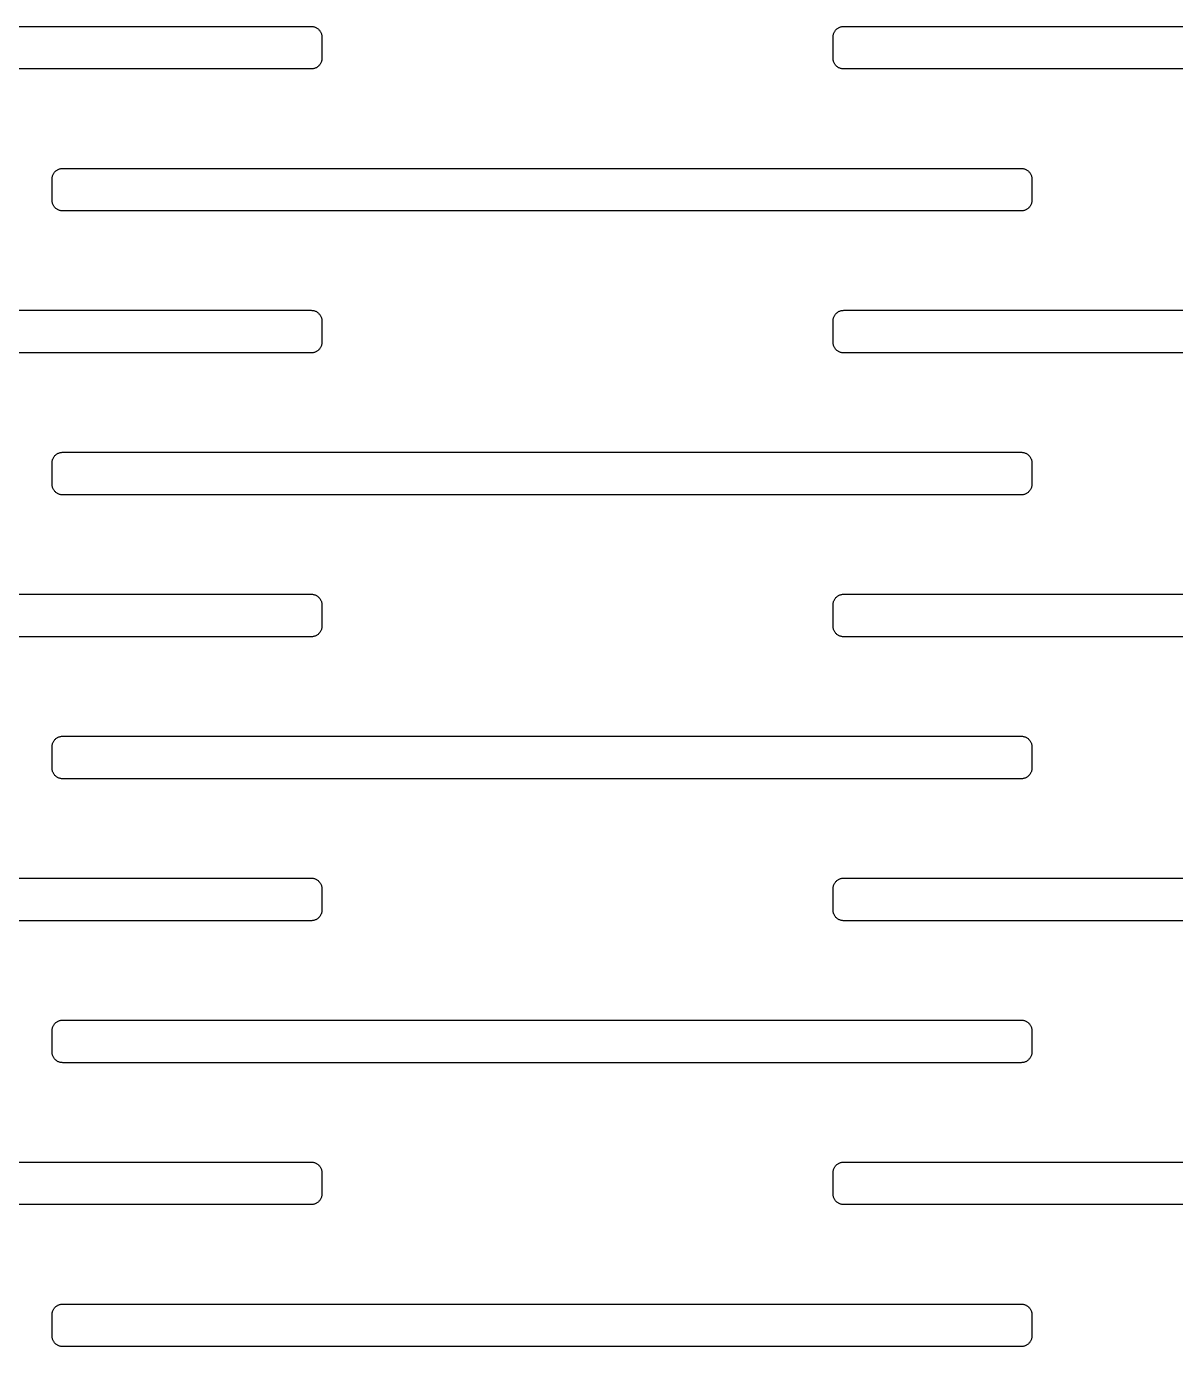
# Model space of a CAD drawing. Header units: metres. Extents: x -156 to 156, y -163 to 163.
# Drawn here: x -58.02 to -25.65, y 2.7 to 39.9 of the extents above; entities that cross this region are included whole.
import ezdxf

# ---------------------------------------------------------------- set-up
doc = ezdxf.new("R2010")
doc.units = ezdxf.units.M

msp = doc.modelspace()

# ---------------------------------------------------------------- linework, layer by layer
for p, q in [((-77, 39.9), (-50, 39.9)), ((-50, 39.9), (-49.9812, 39.8994)), ((-49.9812, 39.8994), (-49.9624, 39.8976)), ((-49.9624, 39.8976), (-49.9438, 39.8947)), ((-49.9438, 39.8947), (-49.9254, 39.8906)), ((-49.9254, 39.8906), (-49.9073, 39.8853)), ((-49.9073, 39.8853), (-49.8896, 39.8789)), ((-49.8896, 39.8789), (-49.8723, 39.8714)), ((-49.8723, 39.8714), (-49.8555, 39.8629)), ((-49.8555, 39.8629), (-49.8392, 39.8533)), ((-49.8392, 39.8533), (-49.8237, 39.8427)), ((-49.8237, 39.8427), (-49.8088, 39.8311)), ((-49.8088, 39.8311), (-49.7946, 39.8187)), ((-49.7946, 39.8187), (-49.7813, 39.8054)), ((-49.7813, 39.8054), (-49.7688, 39.7912)), ((-35.2312, 39.7912), (-35.2187, 39.8054)), ((-35.2187, 39.8054), (-35.2054, 39.8187)), ((-35.2054, 39.8187), (-35.1912, 39.8311)), ((-35.1912, 39.8311), (-35.1763, 39.8427)), ((-35.1763, 39.8427), (-35.1607, 39.8533)), ((-35.1607, 39.8533), (-35.1445, 39.8629)), ((-35.1445, 39.8629), (-35.1277, 39.8714)), ((-35.1277, 39.8714), (-35.1104, 39.8789)), ((-35.1104, 39.8789), (-35.0927, 39.8853)), ((-35.0927, 39.8853), (-35.0746, 39.8906)), ((-35.0746, 39.8906), (-35.0562, 39.8947)), ((-35.0562, 39.8947), (-35.0376, 39.8976)), ((-35.0376, 39.8976), (-35.0188, 39.8994)), ((-35.0188, 39.8994), (-35, 39.9)), ((-35, 39.9), (-8, 39.9)), ((-49.7688, 39.7912), (-49.7573, 39.7763)), ((-49.7573, 39.7763), (-49.7467, 39.7607)), ((-49.7467, 39.7607), (-49.7371, 39.7445)), ((-49.7371, 39.7445), (-49.7285, 39.7277)), ((-49.7285, 39.7277), (-49.7211, 39.7104)), ((-49.7211, 39.7104), (-49.7147, 39.6927)), ((-49.7147, 39.6927), (-49.7094, 39.6746)), ((-49.7094, 39.6746), (-49.7053, 39.6562)), ((-49.7053, 39.6562), (-49.7024, 39.6376)), ((-49.7024, 39.6376), (-49.7006, 39.6188)), ((-49.7006, 39.6188), (-49.7, 39.6)), ((-49.7, 39.6), (-49.7, 39)), ((-35.3, 39.6), (-35.2994, 39.6188)), ((-35.3, 39), (-35.3, 39.6)), ((-35.2994, 39.6188), (-35.2976, 39.6376)), ((-35.2976, 39.6376), (-35.2947, 39.6562)), ((-35.2947, 39.6562), (-35.2906, 39.6746)), ((-35.2906, 39.6746), (-35.2853, 39.6927)), ((-35.2853, 39.6927), (-35.2789, 39.7104)), ((-35.2789, 39.7104), (-35.2714, 39.7277)), ((-35.2714, 39.7277), (-35.2629, 39.7445)), ((-35.2629, 39.7445), (-35.2533, 39.7607)), ((-35.2533, 39.7607), (-35.2427, 39.7763)), ((-35.2427, 39.7763), (-35.2312, 39.7912)), ((-50, 38.7), (-77, 38.7)), ((-49.9812, 38.7006), (-50, 38.7)), ((-49.9624, 38.7024), (-49.9812, 38.7006)), ((-49.9438, 38.7053), (-49.9624, 38.7024)), ((-49.9254, 38.7094), (-49.9438, 38.7053)), ((-49.9073, 38.7147), (-49.9254, 38.7094)), ((-49.8896, 38.7211), (-49.9073, 38.7147)), ((-49.8723, 38.7285), (-49.8896, 38.7211)), ((-49.8555, 38.7371), (-49.8723, 38.7285)), ((-49.8392, 38.7467), (-49.8555, 38.7371)), ((-49.8237, 38.7573), (-49.8392, 38.7467)), ((-49.8088, 38.7688), (-49.8237, 38.7573)), ((-49.7946, 38.7813), (-49.8088, 38.7688)), ((-49.7813, 38.7946), (-49.7946, 38.7813)), ((-49.7688, 38.8088), (-49.7813, 38.7946)), ((-49.7573, 38.8237), (-49.7688, 38.8088)), ((-49.7467, 38.8392), (-49.7573, 38.8237)), ((-49.7371, 38.8555), (-49.7467, 38.8392)), ((-49.7285, 38.8723), (-49.7371, 38.8555)), ((-49.7211, 38.8896), (-49.7285, 38.8723)), ((-49.7147, 38.9073), (-49.7211, 38.8896)), ((-49.7094, 38.9254), (-49.7147, 38.9073)), ((-49.7053, 38.9438), (-49.7094, 38.9254)), ((-49.7024, 38.9624), (-49.7053, 38.9438)), ((-49.7006, 38.9812), (-49.7024, 38.9624)), ((-49.7, 39), (-49.7006, 38.9812)), ((-35.2994, 38.9812), (-35.3, 39)), ((-35.2976, 38.9624), (-35.2994, 38.9812)), ((-35.2947, 38.9438), (-35.2976, 38.9624)), ((-35.2906, 38.9254), (-35.2947, 38.9438)), ((-35.2853, 38.9073), (-35.2906, 38.9254)), ((-35.2789, 38.8896), (-35.2853, 38.9073)), ((-35.2714, 38.8723), (-35.2789, 38.8896)), ((-35.2629, 38.8555), (-35.2714, 38.8723)), ((-35.2533, 38.8392), (-35.2629, 38.8555)), ((-35.2427, 38.8237), (-35.2533, 38.8392)), ((-35.2312, 38.8088), (-35.2427, 38.8237)), ((-35.2187, 38.7946), (-35.2312, 38.8088)), ((-35.2054, 38.7813), (-35.2187, 38.7946)), ((-35.1912, 38.7688), (-35.2054, 38.7813)), ((-35.1763, 38.7573), (-35.1912, 38.7688)), ((-35.1607, 38.7467), (-35.1763, 38.7573)), ((-35.1445, 38.7371), (-35.1607, 38.7467)), ((-35.1277, 38.7285), (-35.1445, 38.7371)), ((-35.1104, 38.7211), (-35.1277, 38.7285)), ((-35.0927, 38.7147), (-35.1104, 38.7211)), ((-35.0746, 38.7094), (-35.0927, 38.7147)), ((-35.0562, 38.7053), (-35.0746, 38.7094)), ((-35.0376, 38.7024), (-35.0562, 38.7053)), ((-35.0188, 38.7006), (-35.0376, 38.7024)), ((-35, 38.7), (-35.0188, 38.7006)), ((-8, 38.7), (-35, 38.7)), ((-57.2789, 35.7104), (-57.2714, 35.7277)), ((-57.2714, 35.7277), (-57.2629, 35.7445)), ((-57.2629, 35.7445), (-57.2533, 35.7607)), ((-57.2533, 35.7607), (-57.2427, 35.7763)), ((-57.2427, 35.7763), (-57.2312, 35.7912)), ((-57.2312, 35.7912), (-57.2187, 35.8054)), ((-57.2187, 35.8054), (-57.2054, 35.8187)), ((-57.2054, 35.8187), (-57.1912, 35.8311)), ((-57.1912, 35.8311), (-57.1763, 35.8427)), ((-57.1763, 35.8427), (-57.1607, 35.8533)), ((-57.1607, 35.8533), (-57.1445, 35.8629)), ((-57.1445, 35.8629), (-57.1277, 35.8714)), ((-57.1277, 35.8714), (-57.1104, 35.8789)), ((-57.1104, 35.8789), (-57.0927, 35.8853)), ((-57.0927, 35.8853), (-57.0746, 35.8906)), ((-57.0746, 35.8906), (-57.0562, 35.8947)), ((-57.0562, 35.8947), (-57.0376, 35.8976)), ((-57.0376, 35.8976), (-57.0188, 35.8994)), ((-57.0188, 35.8994), (-57, 35.9)), ((-57, 35.9), (-30, 35.9)), ((-30, 35.9), (-29.9812, 35.8994)), ((-29.9812, 35.8994), (-29.9624, 35.8976)), ((-29.9624, 35.8976), (-29.9438, 35.8947)), ((-29.9438, 35.8947), (-29.9254, 35.8906)), ((-29.9254, 35.8906), (-29.9073, 35.8853)), ((-29.9073, 35.8853), (-29.8896, 35.8789)), ((-29.8896, 35.8789), (-29.8723, 35.8714)), ((-29.8723, 35.8714), (-29.8555, 35.8629)), ((-29.8555, 35.8629), (-29.8392, 35.8533)), ((-29.8392, 35.8533), (-29.8237, 35.8427)), ((-29.8237, 35.8427), (-29.8088, 35.8311)), ((-29.8088, 35.8311), (-29.7946, 35.8187)), ((-29.7946, 35.8187), (-29.7813, 35.8054)), ((-29.7813, 35.8054), (-29.7688, 35.7912)), ((-29.7688, 35.7912), (-29.7573, 35.7763)), ((-29.7573, 35.7763), (-29.7467, 35.7607)), ((-29.7467, 35.7607), (-29.7371, 35.7445)), ((-29.7371, 35.7445), (-29.7285, 35.7277)), ((-29.7285, 35.7277), (-29.7211, 35.7104)), ((-57.3, 35.6), (-57.2994, 35.6188)), ((-57.3, 35), (-57.3, 35.6)), ((-57.2994, 35.6188), (-57.2976, 35.6376)), ((-57.2976, 35.6376), (-57.2947, 35.6562)), ((-57.2947, 35.6562), (-57.2906, 35.6746)), ((-57.2906, 35.6746), (-57.2853, 35.6927)), ((-57.2853, 35.6927), (-57.2789, 35.7104)), ((-29.7211, 35.7104), (-29.7147, 35.6927)), ((-29.7147, 35.6927), (-29.7094, 35.6746)), ((-29.7094, 35.6746), (-29.7053, 35.6562)), ((-29.7053, 35.6562), (-29.7024, 35.6376)), ((-29.7024, 35.6376), (-29.7006, 35.6188)), ((-29.7006, 35.6188), (-29.7, 35.6)), ((-29.7, 35.6), (-29.7, 35)), ((-57.2994, 34.9812), (-57.3, 35)), ((-57.2976, 34.9624), (-57.2994, 34.9812)), ((-29.7006, 34.9812), (-29.7024, 34.9624)), ((-29.7, 35), (-29.7006, 34.9812)), ((-57.2947, 34.9438), (-57.2976, 34.9624)), ((-57.2906, 34.9254), (-57.2947, 34.9438)), ((-57.2853, 34.9073), (-57.2906, 34.9254)), ((-57.2789, 34.8896), (-57.2853, 34.9073)), ((-57.2714, 34.8723), (-57.2789, 34.8896)), ((-57.2629, 34.8555), (-57.2714, 34.8723)), ((-57.2533, 34.8392), (-57.2629, 34.8555)), ((-57.2427, 34.8237), (-57.2533, 34.8392)), ((-57.2312, 34.8088), (-57.2427, 34.8237)), ((-57.2187, 34.7946), (-57.2312, 34.8088)), ((-57.2054, 34.7813), (-57.2187, 34.7946)), ((-57.1912, 34.7688), (-57.2054, 34.7813)), ((-57.1763, 34.7573), (-57.1912, 34.7688)), ((-57.1607, 34.7467), (-57.1763, 34.7573)), ((-57.1445, 34.7371), (-57.1607, 34.7467)), ((-57.1277, 34.7285), (-57.1445, 34.7371)), ((-57.1104, 34.7211), (-57.1277, 34.7285)), ((-57.0927, 34.7147), (-57.1104, 34.7211)), ((-57.0746, 34.7094), (-57.0927, 34.7147)), ((-57.0562, 34.7053), (-57.0746, 34.7094)), ((-57.0376, 34.7024), (-57.0562, 34.7053)), ((-57.0188, 34.7006), (-57.0376, 34.7024)), ((-57, 34.7), (-57.0188, 34.7006)), ((-30, 34.7), (-57, 34.7)), ((-29.9812, 34.7006), (-30, 34.7)), ((-29.9624, 34.7024), (-29.9812, 34.7006)), ((-29.9438, 34.7053), (-29.9624, 34.7024)), ((-29.9254, 34.7094), (-29.9438, 34.7053)), ((-29.9073, 34.7147), (-29.9254, 34.7094)), ((-29.8896, 34.7211), (-29.9073, 34.7147)), ((-29.8723, 34.7285), (-29.8896, 34.7211)), ((-29.8555, 34.7371), (-29.8723, 34.7285)), ((-29.8392, 34.7467), (-29.8555, 34.7371)), ((-29.8237, 34.7573), (-29.8392, 34.7467)), ((-29.8088, 34.7688), (-29.8237, 34.7573)), ((-29.7946, 34.7813), (-29.8088, 34.7688)), ((-29.7813, 34.7946), (-29.7946, 34.7813)), ((-29.7688, 34.8088), (-29.7813, 34.7946)), ((-29.7573, 34.8237), (-29.7688, 34.8088)), ((-29.7467, 34.8392), (-29.7573, 34.8237)), ((-29.7371, 34.8555), (-29.7467, 34.8392)), ((-29.7285, 34.8723), (-29.7371, 34.8555)), ((-29.7211, 34.8896), (-29.7285, 34.8723)), ((-29.7147, 34.9073), (-29.7211, 34.8896)), ((-29.7094, 34.9254), (-29.7147, 34.9073)), ((-29.7053, 34.9438), (-29.7094, 34.9254)), ((-29.7024, 34.9624), (-29.7053, 34.9438)), ((-77, 31.9), (-50, 31.9)), ((-50, 31.9), (-49.9812, 31.8994)), ((-49.9812, 31.8994), (-49.9624, 31.8976)), ((-49.9624, 31.8976), (-49.9438, 31.8947)), ((-49.9438, 31.8947), (-49.9254, 31.8906)), ((-49.9254, 31.8906), (-49.9073, 31.8853)), ((-49.9073, 31.8853), (-49.8896, 31.8789)), ((-49.8896, 31.8789), (-49.8723, 31.8714)), ((-49.8723, 31.8714), (-49.8555, 31.8629)), ((-49.8555, 31.8629), (-49.8392, 31.8533)), ((-49.8392, 31.8533), (-49.8237, 31.8427)), ((-49.8237, 31.8427), (-49.8088, 31.8311)), ((-49.8088, 31.8311), (-49.7946, 31.8187)), ((-49.7946, 31.8187), (-49.7813, 31.8054)), ((-49.7813, 31.8054), (-49.7688, 31.7912)), ((-49.7688, 31.7912), (-49.7573, 31.7763)), ((-49.7573, 31.7763), (-49.7467, 31.7607)), ((-49.7467, 31.7607), (-49.7371, 31.7445)), ((-49.7371, 31.7445), (-49.7285, 31.7277)), ((-49.7285, 31.7277), (-49.7211, 31.7104)), ((-49.7211, 31.7104), (-49.7147, 31.6927)), ((-49.7147, 31.6927), (-49.7094, 31.6746)), ((-49.7094, 31.6746), (-49.7053, 31.6562)), ((-49.7053, 31.6562), (-49.7024, 31.6376)), ((-49.7024, 31.6376), (-49.7006, 31.6188)), ((-35.2994, 31.6188), (-35.2976, 31.6376)), ((-35.2976, 31.6376), (-35.2947, 31.6562)), ((-35.2947, 31.6562), (-35.2906, 31.6746)), ((-35.2906, 31.6746), (-35.2853, 31.6927)), ((-35.2853, 31.6927), (-35.2789, 31.7104)), ((-35.2789, 31.7104), (-35.2714, 31.7277)), ((-35.2714, 31.7277), (-35.2629, 31.7445)), ((-35.2629, 31.7445), (-35.2533, 31.7607)), ((-35.2533, 31.7607), (-35.2427, 31.7763)), ((-35.2427, 31.7763), (-35.2312, 31.7912)), ((-35.2312, 31.7912), (-35.2187, 31.8054)), ((-35.2187, 31.8054), (-35.2054, 31.8187)), ((-35.2054, 31.8187), (-35.1912, 31.8311)), ((-35.1912, 31.8311), (-35.1763, 31.8427)), ((-35.1763, 31.8427), (-35.1607, 31.8533)), ((-35.1607, 31.8533), (-35.1445, 31.8629)), ((-35.1445, 31.8629), (-35.1277, 31.8714)), ((-35.1277, 31.8714), (-35.1104, 31.8789)), ((-35.1104, 31.8789), (-35.0927, 31.8853)), ((-35.0927, 31.8853), (-35.0746, 31.8906)), ((-35.0746, 31.8906), (-35.0562, 31.8947)), ((-35.0562, 31.8947), (-35.0376, 31.8976)), ((-35.0376, 31.8976), (-35.0188, 31.8994)), ((-35.0188, 31.8994), (-35, 31.9)), ((-35, 31.9), (-8, 31.9)), ((-49.7006, 31.6188), (-49.7, 31.6)), ((-49.7, 31.6), (-49.7, 31)), ((-35.3, 31.6), (-35.2994, 31.6188)), ((-35.3, 31), (-35.3, 31.6)), ((-49.7211, 30.8896), (-49.7285, 30.8723)), ((-49.7147, 30.9073), (-49.7211, 30.8896)), ((-49.7094, 30.9254), (-49.7147, 30.9073)), ((-49.7053, 30.9438), (-49.7094, 30.9254)), ((-49.7024, 30.9624), (-49.7053, 30.9438)), ((-49.7006, 30.9812), (-49.7024, 30.9624)), ((-49.7, 31), (-49.7006, 30.9812)), ((-35.2994, 30.9812), (-35.3, 31)), ((-35.2976, 30.9624), (-35.2994, 30.9812)), ((-35.2947, 30.9438), (-35.2976, 30.9624)), ((-35.2906, 30.9254), (-35.2947, 30.9438)), ((-35.2853, 30.9073), (-35.2906, 30.9254)), ((-35.2789, 30.8896), (-35.2853, 30.9073)), ((-35.2714, 30.8723), (-35.2789, 30.8896)), ((-50, 30.7), (-77, 30.7)), ((-49.9812, 30.7006), (-50, 30.7)), ((-49.9624, 30.7024), (-49.9812, 30.7006)), ((-49.9438, 30.7053), (-49.9624, 30.7024)), ((-49.9254, 30.7094), (-49.9438, 30.7053)), ((-49.9073, 30.7147), (-49.9254, 30.7094)), ((-49.8896, 30.7211), (-49.9073, 30.7147)), ((-49.8723, 30.7285), (-49.8896, 30.7211)), ((-49.8555, 30.7371), (-49.8723, 30.7285)), ((-49.8392, 30.7467), (-49.8555, 30.7371)), ((-49.8237, 30.7573), (-49.8392, 30.7467)), ((-49.8088, 30.7688), (-49.8237, 30.7573)), ((-49.7946, 30.7813), (-49.8088, 30.7688)), ((-49.7813, 30.7946), (-49.7946, 30.7813)), ((-49.7688, 30.8088), (-49.7813, 30.7946)), ((-49.7573, 30.8237), (-49.7688, 30.8088)), ((-49.7467, 30.8392), (-49.7573, 30.8237)), ((-49.7371, 30.8555), (-49.7467, 30.8392)), ((-49.7285, 30.8723), (-49.7371, 30.8555)), ((-35.2629, 30.8555), (-35.2714, 30.8723)), ((-35.2533, 30.8392), (-35.2629, 30.8555)), ((-35.2427, 30.8237), (-35.2533, 30.8392)), ((-35.2312, 30.8088), (-35.2427, 30.8237)), ((-35.2187, 30.7946), (-35.2312, 30.8088)), ((-35.2054, 30.7813), (-35.2187, 30.7946)), ((-35.1912, 30.7688), (-35.2054, 30.7813)), ((-35.1763, 30.7573), (-35.1912, 30.7688)), ((-35.1607, 30.7467), (-35.1763, 30.7573)), ((-35.1445, 30.7371), (-35.1607, 30.7467)), ((-35.1277, 30.7285), (-35.1445, 30.7371)), ((-35.1104, 30.7211), (-35.1277, 30.7285)), ((-35.0927, 30.7147), (-35.1104, 30.7211)), ((-35.0746, 30.7094), (-35.0927, 30.7147)), ((-35.0562, 30.7053), (-35.0746, 30.7094)), ((-35.0376, 30.7024), (-35.0562, 30.7053)), ((-35.0188, 30.7006), (-35.0376, 30.7024)), ((-35, 30.7), (-35.0188, 30.7006)), ((-8, 30.7), (-35, 30.7)), ((-57.0188, 27.8994), (-57, 27.9)), ((-57, 27.9), (-30, 27.9)), ((-30, 27.9), (-29.9812, 27.8994)), ((-57.3, 27.6), (-57.2994, 27.6188)), ((-57.3, 27), (-57.3, 27.6)), ((-57.2994, 27.6188), (-57.2976, 27.6376)), ((-57.2976, 27.6376), (-57.2947, 27.6562)), ((-57.2947, 27.6562), (-57.2906, 27.6746)), ((-57.2906, 27.6746), (-57.2853, 27.6927)), ((-57.2853, 27.6927), (-57.2789, 27.7104)), ((-57.2789, 27.7104), (-57.2714, 27.7277)), ((-57.2714, 27.7277), (-57.2629, 27.7445)), ((-57.2629, 27.7445), (-57.2533, 27.7607)), ((-57.2533, 27.7607), (-57.2427, 27.7763)), ((-57.2427, 27.7763), (-57.2312, 27.7912)), ((-57.2312, 27.7912), (-57.2187, 27.8054)), ((-57.2187, 27.8054), (-57.2054, 27.8187)), ((-57.2054, 27.8187), (-57.1912, 27.8311)), ((-57.1912, 27.8311), (-57.1763, 27.8427)), ((-57.1763, 27.8427), (-57.1607, 27.8533)), ((-57.1607, 27.8533), (-57.1445, 27.8629)), ((-57.1445, 27.8629), (-57.1277, 27.8714)), ((-57.1277, 27.8714), (-57.1104, 27.8789)), ((-57.1104, 27.8789), (-57.0927, 27.8853)), ((-57.0927, 27.8853), (-57.0746, 27.8906)), ((-57.0746, 27.8906), (-57.0562, 27.8947)), ((-57.0562, 27.8947), (-57.0376, 27.8976)), ((-57.0376, 27.8976), (-57.0188, 27.8994)), ((-29.9812, 27.8994), (-29.9624, 27.8976)), ((-29.9624, 27.8976), (-29.9438, 27.8947)), ((-29.9438, 27.8947), (-29.9254, 27.8906)), ((-29.9254, 27.8906), (-29.9073, 27.8853)), ((-29.9073, 27.8853), (-29.8896, 27.8789)), ((-29.8896, 27.8789), (-29.8723, 27.8714)), ((-29.8723, 27.8714), (-29.8555, 27.8629)), ((-29.8555, 27.8629), (-29.8392, 27.8533)), ((-29.8392, 27.8533), (-29.8237, 27.8427)), ((-29.8237, 27.8427), (-29.8088, 27.8311)), ((-29.8088, 27.8311), (-29.7946, 27.8187)), ((-29.7946, 27.8187), (-29.7813, 27.8054)), ((-29.7813, 27.8054), (-29.7688, 27.7912)), ((-29.7688, 27.7912), (-29.7573, 27.7763)), ((-29.7573, 27.7763), (-29.7467, 27.7607)), ((-29.7467, 27.7607), (-29.7371, 27.7445)), ((-29.7371, 27.7445), (-29.7285, 27.7277)), ((-29.7285, 27.7277), (-29.7211, 27.7104)), ((-29.7211, 27.7104), (-29.7147, 27.6927)), ((-29.7147, 27.6927), (-29.7094, 27.6746)), ((-29.7094, 27.6746), (-29.7053, 27.6562)), ((-29.7053, 27.6562), (-29.7024, 27.6376)), ((-29.7024, 27.6376), (-29.7006, 27.6188)), ((-29.7006, 27.6188), (-29.7, 27.6)), ((-29.7, 27.6), (-29.7, 27)), ((-57.2994, 26.9812), (-57.3, 27)), ((-57.2976, 26.9624), (-57.2994, 26.9812)), ((-57.2947, 26.9438), (-57.2976, 26.9624)), ((-57.2906, 26.9254), (-57.2947, 26.9438)), ((-57.2853, 26.9073), (-57.2906, 26.9254)), ((-57.2789, 26.8896), (-57.2853, 26.9073)), ((-57.2714, 26.8723), (-57.2789, 26.8896)), ((-57.2629, 26.8555), (-57.2714, 26.8723)), ((-57.2533, 26.8392), (-57.2629, 26.8555)), ((-57.2427, 26.8237), (-57.2533, 26.8392)), ((-57.2312, 26.8088), (-57.2427, 26.8237)), ((-57.2187, 26.7946), (-57.2312, 26.8088)), ((-57.2054, 26.7813), (-57.2187, 26.7946)), ((-29.7813, 26.7946), (-29.7946, 26.7813)), ((-29.7688, 26.8088), (-29.7813, 26.7946)), ((-29.7573, 26.8237), (-29.7688, 26.8088)), ((-29.7467, 26.8392), (-29.7573, 26.8237)), ((-29.7371, 26.8555), (-29.7467, 26.8392)), ((-29.7285, 26.8723), (-29.7371, 26.8555)), ((-29.7211, 26.8896), (-29.7285, 26.8723)), ((-29.7147, 26.9073), (-29.7211, 26.8896)), ((-29.7094, 26.9254), (-29.7147, 26.9073)), ((-29.7053, 26.9438), (-29.7094, 26.9254)), ((-29.7024, 26.9624), (-29.7053, 26.9438)), ((-29.7006, 26.9812), (-29.7024, 26.9624)), ((-29.7, 27), (-29.7006, 26.9812)), ((-57.1912, 26.7688), (-57.2054, 26.7813)), ((-57.1763, 26.7573), (-57.1912, 26.7688)), ((-57.1607, 26.7467), (-57.1763, 26.7573)), ((-57.1445, 26.7371), (-57.1607, 26.7467)), ((-57.1277, 26.7285), (-57.1445, 26.7371)), ((-57.1104, 26.7211), (-57.1277, 26.7285)), ((-57.0927, 26.7147), (-57.1104, 26.7211)), ((-57.0746, 26.7094), (-57.0927, 26.7147)), ((-57.0562, 26.7053), (-57.0746, 26.7094)), ((-57.0376, 26.7024), (-57.0562, 26.7053)), ((-57.0188, 26.7006), (-57.0376, 26.7024)), ((-57, 26.7), (-57.0188, 26.7006)), ((-30, 26.7), (-57, 26.7)), ((-29.9812, 26.7006), (-30, 26.7)), ((-29.9624, 26.7024), (-29.9812, 26.7006)), ((-29.9438, 26.7053), (-29.9624, 26.7024)), ((-29.9254, 26.7094), (-29.9438, 26.7053)), ((-29.9073, 26.7147), (-29.9254, 26.7094)), ((-29.8896, 26.7211), (-29.9073, 26.7147)), ((-29.8723, 26.7285), (-29.8896, 26.7211)), ((-29.8555, 26.7371), (-29.8723, 26.7285)), ((-29.8392, 26.7467), (-29.8555, 26.7371)), ((-29.8237, 26.7573), (-29.8392, 26.7467)), ((-29.8088, 26.7688), (-29.8237, 26.7573)), ((-29.7946, 26.7813), (-29.8088, 26.7688)), ((-77, 23.9), (-50, 23.9)), ((-50, 23.9), (-49.9812, 23.8994)), ((-49.9812, 23.8994), (-49.9624, 23.8976)), ((-49.9624, 23.8976), (-49.9438, 23.8947)), ((-49.9438, 23.8947), (-49.9254, 23.8906)), ((-49.9254, 23.8906), (-49.9073, 23.8853)), ((-49.9073, 23.8853), (-49.8896, 23.8789)), ((-49.8896, 23.8789), (-49.8723, 23.8714)), ((-49.8723, 23.8714), (-49.8555, 23.8629)), ((-49.8555, 23.8629), (-49.8392, 23.8533)), ((-49.8392, 23.8533), (-49.8237, 23.8427)), ((-49.8237, 23.8427), (-49.8088, 23.8311)), ((-49.8088, 23.8311), (-49.7946, 23.8187)), ((-49.7946, 23.8187), (-49.7813, 23.8054)), ((-35.2187, 23.8054), (-35.2054, 23.8187)), ((-35.2054, 23.8187), (-35.1912, 23.8311)), ((-35.1912, 23.8311), (-35.1763, 23.8427)), ((-35.1763, 23.8427), (-35.1607, 23.8533)), ((-35.1607, 23.8533), (-35.1445, 23.8629)), ((-35.1445, 23.8629), (-35.1277, 23.8714)), ((-35.1277, 23.8714), (-35.1104, 23.8789)), ((-35.1104, 23.8789), (-35.0927, 23.8853)), ((-35.0927, 23.8853), (-35.0746, 23.8906)), ((-35.0746, 23.8906), (-35.0562, 23.8947)), ((-35.0562, 23.8947), (-35.0376, 23.8976)), ((-35.0376, 23.8976), (-35.0188, 23.8994)), ((-35.0188, 23.8994), (-35, 23.9)), ((-35, 23.9), (-8, 23.9)), ((-49.7813, 23.8054), (-49.7688, 23.7912)), ((-49.7688, 23.7912), (-49.7573, 23.7763)), ((-49.7573, 23.7763), (-49.7467, 23.7607)), ((-49.7467, 23.7607), (-49.7371, 23.7445)), ((-49.7371, 23.7445), (-49.7285, 23.7277)), ((-49.7285, 23.7277), (-49.7211, 23.7104)), ((-49.7211, 23.7104), (-49.7147, 23.6927)), ((-49.7147, 23.6927), (-49.7094, 23.6746)), ((-49.7094, 23.6746), (-49.7053, 23.6562)), ((-49.7053, 23.6562), (-49.7024, 23.6376)), ((-49.7024, 23.6376), (-49.7006, 23.6188)), ((-49.7006, 23.6188), (-49.7, 23.6)), ((-49.7, 23.6), (-49.7, 23)), ((-35.3, 23.6), (-35.2994, 23.6188)), ((-35.3, 23), (-35.3, 23.6)), ((-35.2994, 23.6188), (-35.2976, 23.6376)), ((-35.2976, 23.6376), (-35.2947, 23.6562)), ((-35.2947, 23.6562), (-35.2906, 23.6746)), ((-35.2906, 23.6746), (-35.2853, 23.6927)), ((-35.2853, 23.6927), (-35.2789, 23.7104)), ((-35.2789, 23.7104), (-35.2714, 23.7277)), ((-35.2714, 23.7277), (-35.2629, 23.7445)), ((-35.2629, 23.7445), (-35.2533, 23.7607)), ((-35.2533, 23.7607), (-35.2427, 23.7763)), ((-35.2427, 23.7763), (-35.2312, 23.7912)), ((-35.2312, 23.7912), (-35.2187, 23.8054)), ((-50, 22.7), (-77, 22.7)), ((-49.9812, 22.7006), (-50, 22.7)), ((-49.9624, 22.7024), (-49.9812, 22.7006)), ((-49.9438, 22.7053), (-49.9624, 22.7024)), ((-49.9254, 22.7094), (-49.9438, 22.7053)), ((-49.9073, 22.7147), (-49.9254, 22.7094)), ((-49.8896, 22.7211), (-49.9073, 22.7147)), ((-49.8723, 22.7285), (-49.8896, 22.7211)), ((-49.8555, 22.7371), (-49.8723, 22.7285)), ((-49.8392, 22.7467), (-49.8555, 22.7371)), ((-49.8237, 22.7573), (-49.8392, 22.7467)), ((-49.8088, 22.7688), (-49.8237, 22.7573)), ((-49.7946, 22.7813), (-49.8088, 22.7688)), ((-49.7813, 22.7946), (-49.7946, 22.7813)), ((-49.7688, 22.8088), (-49.7813, 22.7946)), ((-49.7573, 22.8237), (-49.7688, 22.8088)), ((-49.7467, 22.8392), (-49.7573, 22.8237)), ((-49.7371, 22.8555), (-49.7467, 22.8392)), ((-49.7285, 22.8723), (-49.7371, 22.8555)), ((-49.7211, 22.8896), (-49.7285, 22.8723)), ((-49.7147, 22.9073), (-49.7211, 22.8896)), ((-49.7094, 22.9254), (-49.7147, 22.9073)), ((-49.7053, 22.9438), (-49.7094, 22.9254)), ((-49.7024, 22.9624), (-49.7053, 22.9438)), ((-49.7006, 22.9812), (-49.7024, 22.9624)), ((-49.7, 23), (-49.7006, 22.9812)), ((-35.2994, 22.9812), (-35.3, 23)), ((-35.2976, 22.9624), (-35.2994, 22.9812)), ((-35.2947, 22.9438), (-35.2976, 22.9624)), ((-35.2906, 22.9254), (-35.2947, 22.9438)), ((-35.2853, 22.9073), (-35.2906, 22.9254)), ((-35.2789, 22.8896), (-35.2853, 22.9073)), ((-35.2714, 22.8723), (-35.2789, 22.8896)), ((-35.2629, 22.8555), (-35.2714, 22.8723)), ((-35.2533, 22.8392), (-35.2629, 22.8555)), ((-35.2427, 22.8237), (-35.2533, 22.8392)), ((-35.2312, 22.8088), (-35.2427, 22.8237)), ((-35.2187, 22.7946), (-35.2312, 22.8088)), ((-35.2054, 22.7813), (-35.2187, 22.7946)), ((-35.1912, 22.7688), (-35.2054, 22.7813)), ((-35.1763, 22.7573), (-35.1912, 22.7688)), ((-35.1607, 22.7467), (-35.1763, 22.7573)), ((-35.1445, 22.7371), (-35.1607, 22.7467)), ((-35.1277, 22.7285), (-35.1445, 22.7371)), ((-35.1104, 22.7211), (-35.1277, 22.7285)), ((-35.0927, 22.7147), (-35.1104, 22.7211)), ((-35.0746, 22.7094), (-35.0927, 22.7147)), ((-35.0562, 22.7053), (-35.0746, 22.7094)), ((-35.0376, 22.7024), (-35.0562, 22.7053)), ((-35.0188, 22.7006), (-35.0376, 22.7024)), ((-35, 22.7), (-35.0188, 22.7006)), ((-8, 22.7), (-35, 22.7)), ((-57.2789, 19.7104), (-57.2714, 19.7277)), ((-57.2714, 19.7277), (-57.2629, 19.7445)), ((-57.2629, 19.7445), (-57.2533, 19.7607)), ((-57.2533, 19.7607), (-57.2427, 19.7763)), ((-57.2427, 19.7763), (-57.2312, 19.7912)), ((-57.2312, 19.7912), (-57.2187, 19.8054)), ((-57.2187, 19.8054), (-57.2054, 19.8187)), ((-57.2054, 19.8187), (-57.1912, 19.8311)), ((-57.1912, 19.8311), (-57.1763, 19.8427)), ((-57.1763, 19.8427), (-57.1607, 19.8533)), ((-57.1607, 19.8533), (-57.1445, 19.8629)), ((-57.1445, 19.8629), (-57.1277, 19.8714)), ((-57.1277, 19.8714), (-57.1104, 19.8789)), ((-57.1104, 19.8789), (-57.0927, 19.8853)), ((-57.0927, 19.8853), (-57.0746, 19.8906)), ((-57.0746, 19.8906), (-57.0562, 19.8947)), ((-57.0562, 19.8947), (-57.0376, 19.8976)), ((-57.0376, 19.8976), (-57.0188, 19.8994)), ((-57.0188, 19.8994), (-57, 19.9)), ((-57, 19.9), (-30, 19.9)), ((-30, 19.9), (-29.9812, 19.8994)), ((-29.9812, 19.8994), (-29.9624, 19.8976)), ((-29.9624, 19.8976), (-29.9438, 19.8947)), ((-29.9438, 19.8947), (-29.9254, 19.8906)), ((-29.9254, 19.8906), (-29.9073, 19.8853)), ((-29.9073, 19.8853), (-29.8896, 19.8789)), ((-29.8896, 19.8789), (-29.8723, 19.8714)), ((-29.8723, 19.8714), (-29.8555, 19.8629)), ((-29.8555, 19.8629), (-29.8392, 19.8533)), ((-29.8392, 19.8533), (-29.8237, 19.8427)), ((-29.8237, 19.8427), (-29.8088, 19.8311)), ((-29.8088, 19.8311), (-29.7946, 19.8187)), ((-29.7946, 19.8187), (-29.7813, 19.8054)), ((-29.7813, 19.8054), (-29.7688, 19.7912)), ((-29.7688, 19.7912), (-29.7573, 19.7763)), ((-29.7573, 19.7763), (-29.7467, 19.7607)), ((-29.7467, 19.7607), (-29.7371, 19.7445)), ((-29.7371, 19.7445), (-29.7285, 19.7277)), ((-29.7285, 19.7277), (-29.7211, 19.7104)), ((-57.3, 19.6), (-57.2994, 19.6188)), ((-57.3, 19), (-57.3, 19.6)), ((-57.2994, 19.6188), (-57.2976, 19.6376)), ((-57.2976, 19.6376), (-57.2947, 19.6562)), ((-57.2947, 19.6562), (-57.2906, 19.6746)), ((-57.2906, 19.6746), (-57.2853, 19.6927)), ((-57.2853, 19.6927), (-57.2789, 19.7104)), ((-29.7211, 19.7104), (-29.7147, 19.6927)), ((-29.7147, 19.6927), (-29.7094, 19.6746)), ((-29.7094, 19.6746), (-29.7053, 19.6562)), ((-29.7053, 19.6562), (-29.7024, 19.6376)), ((-29.7024, 19.6376), (-29.7006, 19.6188)), ((-29.7006, 19.6188), (-29.7, 19.6)), ((-29.7, 19.6), (-29.7, 19)), ((-57.2994, 18.9812), (-57.3, 19)), ((-57.2976, 18.9624), (-57.2994, 18.9812)), ((-29.7006, 18.9812), (-29.7024, 18.9624)), ((-29.7, 19), (-29.7006, 18.9812)), ((-57.2947, 18.9438), (-57.2976, 18.9624)), ((-57.2906, 18.9254), (-57.2947, 18.9438)), ((-57.2853, 18.9073), (-57.2906, 18.9254)), ((-57.2789, 18.8896), (-57.2853, 18.9073)), ((-57.2714, 18.8723), (-57.2789, 18.8896)), ((-57.2629, 18.8555), (-57.2714, 18.8723)), ((-57.2533, 18.8392), (-57.2629, 18.8555)), ((-57.2427, 18.8237), (-57.2533, 18.8392)), ((-57.2312, 18.8088), (-57.2427, 18.8237)), ((-57.2187, 18.7946), (-57.2312, 18.8088)), ((-57.2054, 18.7813), (-57.2187, 18.7946)), ((-57.1912, 18.7688), (-57.2054, 18.7813)), ((-57.1763, 18.7573), (-57.1912, 18.7688)), ((-57.1607, 18.7467), (-57.1763, 18.7573)), ((-57.1445, 18.7371), (-57.1607, 18.7467)), ((-57.1277, 18.7285), (-57.1445, 18.7371)), ((-57.1104, 18.7211), (-57.1277, 18.7285)), ((-57.0927, 18.7147), (-57.1104, 18.7211)), ((-57.0746, 18.7094), (-57.0927, 18.7147)), ((-57.0562, 18.7053), (-57.0746, 18.7094)), ((-57.0376, 18.7024), (-57.0562, 18.7053)), ((-57.0188, 18.7006), (-57.0376, 18.7024)), ((-57, 18.7), (-57.0188, 18.7006)), ((-30, 18.7), (-57, 18.7)), ((-29.9812, 18.7006), (-30, 18.7)), ((-29.9624, 18.7024), (-29.9812, 18.7006)), ((-29.9438, 18.7053), (-29.9624, 18.7024)), ((-29.9254, 18.7094), (-29.9438, 18.7053)), ((-29.9073, 18.7147), (-29.9254, 18.7094)), ((-29.8896, 18.7211), (-29.9073, 18.7147)), ((-29.8723, 18.7285), (-29.8896, 18.7211)), ((-29.8555, 18.7371), (-29.8723, 18.7285)), ((-29.8392, 18.7467), (-29.8555, 18.7371)), ((-29.8237, 18.7573), (-29.8392, 18.7467)), ((-29.8088, 18.7688), (-29.8237, 18.7573)), ((-29.7946, 18.7813), (-29.8088, 18.7688)), ((-29.7813, 18.7946), (-29.7946, 18.7813)), ((-29.7688, 18.8088), (-29.7813, 18.7946)), ((-29.7573, 18.8237), (-29.7688, 18.8088)), ((-29.7467, 18.8392), (-29.7573, 18.8237)), ((-29.7371, 18.8555), (-29.7467, 18.8392)), ((-29.7285, 18.8723), (-29.7371, 18.8555)), ((-29.7211, 18.8896), (-29.7285, 18.8723)), ((-29.7147, 18.9073), (-29.7211, 18.8896)), ((-29.7094, 18.9254), (-29.7147, 18.9073)), ((-29.7053, 18.9438), (-29.7094, 18.9254)), ((-29.7024, 18.9624), (-29.7053, 18.9438)), ((-77, 15.9), (-50, 15.9)), ((-50, 15.9), (-49.9812, 15.8994)), ((-49.9812, 15.8994), (-49.9624, 15.8976)), ((-49.9624, 15.8976), (-49.9438, 15.8947)), ((-49.9438, 15.8947), (-49.9254, 15.8906)), ((-49.9254, 15.8906), (-49.9073, 15.8853)), ((-49.9073, 15.8853), (-49.8896, 15.8789)), ((-49.8896, 15.8789), (-49.8723, 15.8714)), ((-49.8723, 15.8714), (-49.8555, 15.8629)), ((-49.8555, 15.8629), (-49.8392, 15.8533)), ((-49.8392, 15.8533), (-49.8237, 15.8427)), ((-49.8237, 15.8427), (-49.8088, 15.8311)), ((-49.8088, 15.8311), (-49.7946, 15.8187)), ((-49.7946, 15.8187), (-49.7813, 15.8054)), ((-49.7813, 15.8054), (-49.7688, 15.7912)), ((-49.7688, 15.7912), (-49.7573, 15.7763)), ((-49.7573, 15.7763), (-49.7467, 15.7607)), ((-49.7467, 15.7607), (-49.7371, 15.7445)), ((-49.7371, 15.7445), (-49.7285, 15.7277)), ((-49.7285, 15.7277), (-49.7211, 15.7104)), ((-49.7211, 15.7104), (-49.7147, 15.6927)), ((-49.7147, 15.6927), (-49.7094, 15.6746)), ((-49.7094, 15.6746), (-49.7053, 15.6562)), ((-49.7053, 15.6562), (-49.7024, 15.6376)), ((-49.7024, 15.6376), (-49.7006, 15.6188)), ((-35.2994, 15.6188), (-35.2976, 15.6376)), ((-35.2976, 15.6376), (-35.2947, 15.6562)), ((-35.2947, 15.6562), (-35.2906, 15.6746)), ((-35.2906, 15.6746), (-35.2853, 15.6927)), ((-35.2853, 15.6927), (-35.2789, 15.7104)), ((-35.2789, 15.7104), (-35.2714, 15.7277)), ((-35.2714, 15.7277), (-35.2629, 15.7445)), ((-35.2629, 15.7445), (-35.2533, 15.7607)), ((-35.2533, 15.7607), (-35.2427, 15.7763)), ((-35.2427, 15.7763), (-35.2312, 15.7912)), ((-35.2312, 15.7912), (-35.2187, 15.8054)), ((-35.2187, 15.8054), (-35.2054, 15.8187)), ((-35.2054, 15.8187), (-35.1912, 15.8311)), ((-35.1912, 15.8311), (-35.1763, 15.8427)), ((-35.1763, 15.8427), (-35.1607, 15.8533)), ((-35.1607, 15.8533), (-35.1445, 15.8629)), ((-35.1445, 15.8629), (-35.1277, 15.8714)), ((-35.1277, 15.8714), (-35.1104, 15.8789)), ((-35.1104, 15.8789), (-35.0927, 15.8853)), ((-35.0927, 15.8853), (-35.0746, 15.8906)), ((-35.0746, 15.8906), (-35.0562, 15.8947)), ((-35.0562, 15.8947), (-35.0376, 15.8976)), ((-35.0376, 15.8976), (-35.0188, 15.8994)), ((-35.0188, 15.8994), (-35, 15.9)), ((-35, 15.9), (-8, 15.9)), ((-49.7006, 15.6188), (-49.7, 15.6)), ((-49.7, 15.6), (-49.7, 15)), ((-35.3, 15.6), (-35.2994, 15.6188)), ((-35.3, 15), (-35.3, 15.6)), ((-49.7211, 14.8896), (-49.7285, 14.8723)), ((-49.7147, 14.9073), (-49.7211, 14.8896)), ((-49.7094, 14.9254), (-49.7147, 14.9073)), ((-49.7053, 14.9438), (-49.7094, 14.9254)), ((-49.7024, 14.9624), (-49.7053, 14.9438)), ((-49.7006, 14.9812), (-49.7024, 14.9624)), ((-49.7, 15), (-49.7006, 14.9812)), ((-35.2994, 14.9812), (-35.3, 15)), ((-35.2976, 14.9624), (-35.2994, 14.9812)), ((-35.2947, 14.9438), (-35.2976, 14.9624)), ((-35.2906, 14.9254), (-35.2947, 14.9438)), ((-35.2853, 14.9073), (-35.2906, 14.9254)), ((-35.2789, 14.8896), (-35.2853, 14.9073)), ((-35.2714, 14.8723), (-35.2789, 14.8896)), ((-50, 14.7), (-77, 14.7)), ((-49.9812, 14.7006), (-50, 14.7)), ((-49.9624, 14.7024), (-49.9812, 14.7006)), ((-49.9438, 14.7053), (-49.9624, 14.7024)), ((-49.9254, 14.7094), (-49.9438, 14.7053)), ((-49.9073, 14.7147), (-49.9254, 14.7094)), ((-49.8896, 14.7211), (-49.9073, 14.7147)), ((-49.8723, 14.7285), (-49.8896, 14.7211)), ((-49.8555, 14.7371), (-49.8723, 14.7285)), ((-49.8392, 14.7467), (-49.8555, 14.7371)), ((-49.8237, 14.7573), (-49.8392, 14.7467)), ((-49.8088, 14.7688), (-49.8237, 14.7573)), ((-49.7946, 14.7813), (-49.8088, 14.7688)), ((-49.7813, 14.7946), (-49.7946, 14.7813)), ((-49.7688, 14.8088), (-49.7813, 14.7946)), ((-49.7573, 14.8237), (-49.7688, 14.8088)), ((-49.7467, 14.8392), (-49.7573, 14.8237)), ((-49.7371, 14.8555), (-49.7467, 14.8392)), ((-49.7285, 14.8723), (-49.7371, 14.8555)), ((-35.2629, 14.8555), (-35.2714, 14.8723)), ((-35.2533, 14.8392), (-35.2629, 14.8555)), ((-35.2427, 14.8237), (-35.2533, 14.8392)), ((-35.2312, 14.8088), (-35.2427, 14.8237)), ((-35.2187, 14.7946), (-35.2312, 14.8088)), ((-35.2054, 14.7813), (-35.2187, 14.7946)), ((-35.1912, 14.7688), (-35.2054, 14.7813)), ((-35.1763, 14.7573), (-35.1912, 14.7688)), ((-35.1607, 14.7467), (-35.1763, 14.7573)), ((-35.1445, 14.7371), (-35.1607, 14.7467)), ((-35.1277, 14.7285), (-35.1445, 14.7371)), ((-35.1104, 14.7211), (-35.1277, 14.7285)), ((-35.0927, 14.7147), (-35.1104, 14.7211)), ((-35.0746, 14.7094), (-35.0927, 14.7147)), ((-35.0562, 14.7053), (-35.0746, 14.7094)), ((-35.0376, 14.7024), (-35.0562, 14.7053)), ((-35.0188, 14.7006), (-35.0376, 14.7024)), ((-35, 14.7), (-35.0188, 14.7006)), ((-8, 14.7), (-35, 14.7)), ((-57.3, 11.6), (-57.2994, 11.6188)), ((-57.3, 11), (-57.3, 11.6)), ((-57.2994, 11.6188), (-57.2976, 11.6376)), ((-57.2976, 11.6376), (-57.2947, 11.6562)), ((-57.2947, 11.6562), (-57.2906, 11.6746)), ((-57.2906, 11.6746), (-57.2853, 11.6927)), ((-57.2853, 11.6927), (-57.2789, 11.7104)), ((-57.2789, 11.7104), (-57.2714, 11.7277)), ((-57.2714, 11.7277), (-57.2629, 11.7445)), ((-57.2629, 11.7445), (-57.2533, 11.7607)), ((-57.2533, 11.7607), (-57.2427, 11.7763)), ((-57.2427, 11.7763), (-57.2312, 11.7912)), ((-57.2312, 11.7912), (-57.2187, 11.8054)), ((-57.2187, 11.8054), (-57.2054, 11.8187)), ((-57.2054, 11.8187), (-57.1912, 11.8311)), ((-57.1912, 11.8311), (-57.1763, 11.8427)), ((-57.1763, 11.8427), (-57.1607, 11.8533)), ((-57.1607, 11.8533), (-57.1445, 11.8629)), ((-57.1445, 11.8629), (-57.1277, 11.8714)), ((-57.1277, 11.8714), (-57.1104, 11.8789)), ((-57.1104, 11.8789), (-57.0927, 11.8853)), ((-57.0927, 11.8853), (-57.0746, 11.8906)), ((-57.0746, 11.8906), (-57.0562, 11.8947)), ((-57.0562, 11.8947), (-57.0376, 11.8976)), ((-57.0376, 11.8976), (-57.0188, 11.8994)), ((-57.0188, 11.8994), (-57, 11.9)), ((-57, 11.9), (-30, 11.9)), ((-30, 11.9), (-29.9812, 11.8994)), ((-29.9812, 11.8994), (-29.9624, 11.8976)), ((-29.9624, 11.8976), (-29.9438, 11.8947)), ((-29.9438, 11.8947), (-29.9254, 11.8906)), ((-29.9254, 11.8906), (-29.9073, 11.8853)), ((-29.9073, 11.8853), (-29.8896, 11.8789)), ((-29.8896, 11.8789), (-29.8723, 11.8714)), ((-29.8723, 11.8714), (-29.8555, 11.8629)), ((-29.8555, 11.8629), (-29.8392, 11.8533)), ((-29.8392, 11.8533), (-29.8237, 11.8427)), ((-29.8237, 11.8427), (-29.8088, 11.8311)), ((-29.8088, 11.8311), (-29.7946, 11.8187)), ((-29.7946, 11.8187), (-29.7813, 11.8054)), ((-29.7813, 11.8054), (-29.7688, 11.7912)), ((-29.7688, 11.7912), (-29.7573, 11.7763)), ((-29.7573, 11.7763), (-29.7467, 11.7607)), ((-29.7467, 11.7607), (-29.7371, 11.7445)), ((-29.7371, 11.7445), (-29.7285, 11.7277)), ((-29.7285, 11.7277), (-29.7211, 11.7104)), ((-29.7211, 11.7104), (-29.7147, 11.6927)), ((-29.7147, 11.6927), (-29.7094, 11.6746)), ((-29.7094, 11.6746), (-29.7053, 11.6562)), ((-29.7053, 11.6562), (-29.7024, 11.6376)), ((-29.7024, 11.6376), (-29.7006, 11.6188)), ((-29.7006, 11.6188), (-29.7, 11.6)), ((-29.7, 11.6), (-29.7, 11)), ((-57.2994, 10.9812), (-57.3, 11)), ((-57.2976, 10.9624), (-57.2994, 10.9812)), ((-57.2947, 10.9438), (-57.2976, 10.9624)), ((-57.2906, 10.9254), (-57.2947, 10.9438)), ((-57.2853, 10.9073), (-57.2906, 10.9254)), ((-57.2789, 10.8896), (-57.2853, 10.9073)), ((-57.2714, 10.8723), (-57.2789, 10.8896)), ((-57.2629, 10.8555), (-57.2714, 10.8723)), ((-57.2533, 10.8392), (-57.2629, 10.8555)), ((-57.2427, 10.8237), (-57.2533, 10.8392)), ((-57.2312, 10.8088), (-57.2427, 10.8237)), ((-57.2187, 10.7946), (-57.2312, 10.8088)), ((-57.2054, 10.7813), (-57.2187, 10.7946)), ((-29.7813, 10.7946), (-29.7946, 10.7813)), ((-29.7688, 10.8088), (-29.7813, 10.7946)), ((-29.7573, 10.8237), (-29.7688, 10.8088)), ((-29.7467, 10.8392), (-29.7573, 10.8237)), ((-29.7371, 10.8555), (-29.7467, 10.8392)), ((-29.7285, 10.8723), (-29.7371, 10.8555)), ((-29.7211, 10.8896), (-29.7285, 10.8723)), ((-29.7147, 10.9073), (-29.7211, 10.8896)), ((-29.7094, 10.9254), (-29.7147, 10.9073)), ((-29.7053, 10.9438), (-29.7094, 10.9254)), ((-29.7024, 10.9624), (-29.7053, 10.9438)), ((-29.7006, 10.9812), (-29.7024, 10.9624)), ((-29.7, 11), (-29.7006, 10.9812)), ((-57.1912, 10.7688), (-57.2054, 10.7813)), ((-57.1763, 10.7573), (-57.1912, 10.7688)), ((-57.1607, 10.7467), (-57.1763, 10.7573)), ((-57.1445, 10.7371), (-57.1607, 10.7467)), ((-57.1277, 10.7285), (-57.1445, 10.7371)), ((-57.1104, 10.7211), (-57.1277, 10.7285)), ((-57.0927, 10.7147), (-57.1104, 10.7211)), ((-57.0746, 10.7094), (-57.0927, 10.7147)), ((-57.0562, 10.7053), (-57.0746, 10.7094)), ((-57.0376, 10.7024), (-57.0562, 10.7053)), ((-57.0188, 10.7006), (-57.0376, 10.7024)), ((-57, 10.7), (-57.0188, 10.7006)), ((-30, 10.7), (-57, 10.7)), ((-29.9812, 10.7006), (-30, 10.7)), ((-29.9624, 10.7024), (-29.9812, 10.7006)), ((-29.9438, 10.7053), (-29.9624, 10.7024)), ((-29.9254, 10.7094), (-29.9438, 10.7053)), ((-29.9073, 10.7147), (-29.9254, 10.7094)), ((-29.8896, 10.7211), (-29.9073, 10.7147)), ((-29.8723, 10.7285), (-29.8896, 10.7211)), ((-29.8555, 10.7371), (-29.8723, 10.7285)), ((-29.8392, 10.7467), (-29.8555, 10.7371)), ((-29.8237, 10.7573), (-29.8392, 10.7467)), ((-29.8088, 10.7688), (-29.8237, 10.7573)), ((-29.7946, 10.7813), (-29.8088, 10.7688)), ((-77, 7.89999), (-50, 7.89999)), ((-50, 7.89999), (-49.9812, 7.8994)), ((-49.9812, 7.8994), (-49.9624, 7.89763)), ((-49.9624, 7.89763), (-49.9438, 7.89468)), ((-49.9438, 7.89468), (-49.9254, 7.89056)), ((-49.9254, 7.89056), (-49.9073, 7.88531)), ((-49.9073, 7.88531), (-49.8896, 7.87892)), ((-49.8896, 7.87892), (-49.8723, 7.87144)), ((-49.8723, 7.87144), (-49.8555, 7.86288)), ((-49.8555, 7.86288), (-49.8392, 7.85329)), ((-49.8392, 7.85329), (-49.8237, 7.8427)), ((-49.8237, 7.8427), (-49.8088, 7.83115)), ((-49.8088, 7.83115), (-49.7946, 7.81868)), ((-49.7946, 7.81868), (-49.7813, 7.80536)), ((-35.2187, 7.80536), (-35.2054, 7.81868)), ((-35.2054, 7.81868), (-35.1912, 7.83115)), ((-35.1912, 7.83115), (-35.1763, 7.8427)), ((-35.1763, 7.8427), (-35.1607, 7.85329)), ((-35.1607, 7.85329), (-35.1445, 7.86288)), ((-35.1445, 7.86288), (-35.1277, 7.87144)), ((-35.1277, 7.87144), (-35.1104, 7.87892)), ((-35.1104, 7.87892), (-35.0927, 7.88531)), ((-35.0927, 7.88531), (-35.0746, 7.89056)), ((-35.0746, 7.89056), (-35.0562, 7.89468)), ((-35.0562, 7.89468), (-35.0376, 7.89763)), ((-35.0376, 7.89763), (-35.0188, 7.8994)), ((-35.0188, 7.8994), (-35, 7.89999)), ((-35, 7.89999), (-8, 7.89999)), ((-49.7813, 7.80536), (-49.7688, 7.79121)), ((-49.7688, 7.79121), (-49.7573, 7.77632)), ((-49.7573, 7.77632), (-49.7467, 7.76074)), ((-49.7467, 7.76074), (-49.7371, 7.74452)), ((-49.7371, 7.74452), (-49.7285, 7.72772)), ((-49.7285, 7.72772), (-49.7211, 7.71043)), ((-49.7211, 7.71043), (-49.7147, 7.6927)), ((-49.7147, 7.6927), (-49.7094, 7.67461)), ((-49.7094, 7.67461), (-49.7053, 7.6562)), ((-49.7053, 7.6562), (-49.7024, 7.63759)), ((-49.7024, 7.63759), (-49.7006, 7.61884)), ((-49.7006, 7.61884), (-49.7, 7.59999)), ((-49.7, 7.59999), (-49.7, 7)), ((-35.3, 7.59999), (-35.2994, 7.61884)), ((-35.3, 7), (-35.3, 7.59999)), ((-35.2994, 7.61884), (-35.2976, 7.63759)), ((-35.2976, 7.63759), (-35.2947, 7.6562)), ((-35.2947, 7.6562), (-35.2906, 7.67461)), ((-35.2906, 7.67461), (-35.2853, 7.6927)), ((-35.2853, 7.6927), (-35.2789, 7.71043)), ((-35.2789, 7.71043), (-35.2714, 7.72772)), ((-35.2714, 7.72772), (-35.2629, 7.74452)), ((-35.2629, 7.74452), (-35.2533, 7.76074)), ((-35.2533, 7.76074), (-35.2427, 7.77632)), ((-35.2427, 7.77632), (-35.2312, 7.79121)), ((-35.2312, 7.79121), (-35.2187, 7.80536)), ((-50, 6.7), (-77, 6.7)), ((-49.9812, 6.70059), (-50, 6.7)), ((-49.9624, 6.70236), (-49.9812, 6.70059)), ((-49.9438, 6.70531), (-49.9624, 6.70236)), ((-49.9254, 6.70941), (-49.9438, 6.70531)), ((-49.9073, 6.71468), (-49.9254, 6.70941)), ((-49.8896, 6.72105), (-49.9073, 6.71468)), ((-49.8723, 6.72855), (-49.8896, 6.72105)), ((-49.8555, 6.73711), (-49.8723, 6.72855)), ((-49.8392, 6.74669), (-49.8555, 6.73711)), ((-49.8237, 6.75729), (-49.8392, 6.74669)), ((-49.8088, 6.76884), (-49.8237, 6.75729)), ((-49.7946, 6.7813), (-49.8088, 6.76884)), ((-49.7813, 6.79463), (-49.7946, 6.7813)), ((-49.7688, 6.80876), (-49.7813, 6.79463)), ((-49.7573, 6.82365), (-49.7688, 6.80876)), ((-49.7467, 6.83925), (-49.7573, 6.82365)), ((-49.7371, 6.85547), (-49.7467, 6.83925)), ((-49.7285, 6.87225), (-49.7371, 6.85547)), ((-49.7211, 6.88956), (-49.7285, 6.87225)), ((-49.7147, 6.90729), (-49.7211, 6.88956)), ((-49.7094, 6.92538), (-49.7147, 6.90729)), ((-49.7053, 6.94377), (-49.7094, 6.92538)), ((-49.7024, 6.96239), (-49.7053, 6.94377)), ((-49.7006, 6.98116), (-49.7024, 6.96239)), ((-49.7, 7), (-49.7006, 6.98116)), ((-35.2994, 6.98116), (-35.3, 7)), ((-35.2976, 6.96239), (-35.2994, 6.98116)), ((-35.2947, 6.94377), (-35.2976, 6.96239)), ((-35.2906, 6.92538), (-35.2947, 6.94377)), ((-35.2853, 6.90729), (-35.2906, 6.92538)), ((-35.2789, 6.88956), (-35.2853, 6.90729)), ((-35.2714, 6.87225), (-35.2789, 6.88956)), ((-35.2629, 6.85547), (-35.2714, 6.87225)), ((-35.2533, 6.83925), (-35.2629, 6.85547)), ((-35.2427, 6.82365), (-35.2533, 6.83925)), ((-35.2312, 6.80876), (-35.2427, 6.82365)), ((-35.2187, 6.79463), (-35.2312, 6.80876)), ((-35.2054, 6.7813), (-35.2187, 6.79463)), ((-35.1912, 6.76884), (-35.2054, 6.7813)), ((-35.1763, 6.75729), (-35.1912, 6.76884)), ((-35.1607, 6.74669), (-35.1763, 6.75729)), ((-35.1445, 6.73711), (-35.1607, 6.74669)), ((-35.1277, 6.72855), (-35.1445, 6.73711)), ((-35.1104, 6.72105), (-35.1277, 6.72855)), ((-35.0927, 6.71468), (-35.1104, 6.72105)), ((-35.0746, 6.70941), (-35.0927, 6.71468)), ((-35.0562, 6.70531), (-35.0746, 6.70941)), ((-35.0376, 6.70236), (-35.0562, 6.70531)), ((-35.0188, 6.70059), (-35.0376, 6.70236)), ((-35, 6.7), (-35.0188, 6.70059)), ((-8, 6.7), (-35, 6.7)), ((-57.2789, 3.71043), (-57.2714, 3.72772)), ((-57.2714, 3.72772), (-57.2629, 3.74452)), ((-57.2629, 3.74452), (-57.2533, 3.76074)), ((-57.2533, 3.76074), (-57.2427, 3.77632)), ((-57.2427, 3.77632), (-57.2312, 3.79121)), ((-57.2312, 3.79121), (-57.2187, 3.80536)), ((-57.2187, 3.80536), (-57.2054, 3.81868)), ((-57.2054, 3.81868), (-57.1912, 3.83115)), ((-57.1912, 3.83115), (-57.1763, 3.8427)), ((-57.1763, 3.8427), (-57.1607, 3.85329)), ((-57.1607, 3.85329), (-57.1445, 3.86288)), ((-57.1445, 3.86288), (-57.1277, 3.87144)), ((-57.1277, 3.87144), (-57.1104, 3.87892)), ((-57.1104, 3.87892), (-57.0927, 3.88531)), ((-57.0927, 3.88531), (-57.0746, 3.89056)), ((-57.0746, 3.89056), (-57.0562, 3.89468)), ((-57.0562, 3.89468), (-57.0376, 3.89763)), ((-57.0376, 3.89763), (-57.0188, 3.8994)), ((-57.0188, 3.8994), (-57, 3.89999)), ((-57, 3.89999), (-30, 3.89999)), ((-30, 3.89999), (-29.9812, 3.8994)), ((-29.9812, 3.8994), (-29.9624, 3.89763)), ((-29.9624, 3.89763), (-29.9438, 3.89468)), ((-29.9438, 3.89468), (-29.9254, 3.89056)), ((-29.9254, 3.89056), (-29.9073, 3.88531)), ((-29.9073, 3.88531), (-29.8896, 3.87892)), ((-29.8896, 3.87892), (-29.8723, 3.87144)), ((-29.8723, 3.87144), (-29.8555, 3.86288)), ((-29.8555, 3.86288), (-29.8392, 3.85329)), ((-29.8392, 3.85329), (-29.8237, 3.8427)), ((-29.8237, 3.8427), (-29.8088, 3.83115)), ((-29.8088, 3.83115), (-29.7946, 3.81868)), ((-29.7946, 3.81868), (-29.7813, 3.80536)), ((-29.7813, 3.80536), (-29.7688, 3.79121)), ((-29.7688, 3.79121), (-29.7573, 3.77632)), ((-29.7573, 3.77632), (-29.7467, 3.76074)), ((-29.7467, 3.76074), (-29.7371, 3.74452)), ((-29.7371, 3.74452), (-29.7285, 3.72772)), ((-29.7285, 3.72772), (-29.7211, 3.71043)), ((-57.3, 3.59999), (-57.2994, 3.61884)), ((-57.3, 3), (-57.3, 3.59999)), ((-57.2994, 3.61884), (-57.2976, 3.63759)), ((-57.2976, 3.63759), (-57.2947, 3.6562)), ((-57.2947, 3.6562), (-57.2906, 3.67461)), ((-57.2906, 3.67461), (-57.2853, 3.6927)), ((-57.2853, 3.6927), (-57.2789, 3.71043)), ((-29.7211, 3.71043), (-29.7147, 3.6927)), ((-29.7147, 3.6927), (-29.7094, 3.67461)), ((-29.7094, 3.67461), (-29.7053, 3.6562)), ((-29.7053, 3.6562), (-29.7024, 3.63759)), ((-29.7024, 3.63759), (-29.7006, 3.61884)), ((-29.7006, 3.61884), (-29.7, 3.59999)), ((-29.7, 3.59999), (-29.7, 3)), ((-57.2994, 2.98116), (-57.3, 3)), ((-57.2976, 2.96239), (-57.2994, 2.98116)), ((-29.7006, 2.98116), (-29.7024, 2.96239)), ((-29.7, 3), (-29.7006, 2.98116)), ((-57.2947, 2.94377), (-57.2976, 2.96239)), ((-57.2906, 2.92538), (-57.2947, 2.94377)), ((-57.2853, 2.90729), (-57.2906, 2.92538)), ((-57.2789, 2.88956), (-57.2853, 2.90729)), ((-57.2714, 2.87225), (-57.2789, 2.88956)), ((-57.2629, 2.85547), (-57.2714, 2.87225)), ((-57.2533, 2.83925), (-57.2629, 2.85547)), ((-57.2427, 2.82365), (-57.2533, 2.83925)), ((-57.2312, 2.80876), (-57.2427, 2.82365)), ((-57.2187, 2.79463), (-57.2312, 2.80876)), ((-57.2054, 2.7813), (-57.2187, 2.79463)), ((-57.1912, 2.76884), (-57.2054, 2.7813)), ((-57.1763, 2.75729), (-57.1912, 2.76884)), ((-57.1607, 2.74669), (-57.1763, 2.75729)), ((-57.1445, 2.73711), (-57.1607, 2.74669)), ((-57.1277, 2.72855), (-57.1445, 2.73711)), ((-57.1104, 2.72105), (-57.1277, 2.72855)), ((-57.0927, 2.71468), (-57.1104, 2.72105)), ((-57.0746, 2.70941), (-57.0927, 2.71468)), ((-57.0562, 2.70531), (-57.0746, 2.70941)), ((-57.0376, 2.70236), (-57.0562, 2.70531)), ((-57.0188, 2.70059), (-57.0376, 2.70236)), ((-57, 2.7), (-57.0188, 2.70059)), ((-30, 2.7), (-57, 2.7)), ((-29.9812, 2.70059), (-30, 2.7)), ((-29.9624, 2.70236), (-29.9812, 2.70059)), ((-29.9438, 2.70531), (-29.9624, 2.70236)), ((-29.9254, 2.70941), (-29.9438, 2.70531)), ((-29.9073, 2.71468), (-29.9254, 2.70941)), ((-29.8896, 2.72105), (-29.9073, 2.71468)), ((-29.8723, 2.72855), (-29.8896, 2.72105)), ((-29.8555, 2.73711), (-29.8723, 2.72855)), ((-29.8392, 2.74669), (-29.8555, 2.73711)), ((-29.8237, 2.75729), (-29.8392, 2.74669)), ((-29.8088, 2.76884), (-29.8237, 2.75729)), ((-29.7946, 2.7813), (-29.8088, 2.76884)), ((-29.7813, 2.79463), (-29.7946, 2.7813)), ((-29.7688, 2.80876), (-29.7813, 2.79463)), ((-29.7573, 2.82365), (-29.7688, 2.80876)), ((-29.7467, 2.83925), (-29.7573, 2.82365)), ((-29.7371, 2.85547), (-29.7467, 2.83925)), ((-29.7285, 2.87225), (-29.7371, 2.85547)), ((-29.7211, 2.88956), (-29.7285, 2.87225)), ((-29.7147, 2.90729), (-29.7211, 2.88956)), ((-29.7094, 2.92538), (-29.7147, 2.90729)), ((-29.7053, 2.94377), (-29.7094, 2.92538)), ((-29.7024, 2.96239), (-29.7053, 2.94377))]:
    msp.add_line(p, q)

doc.saveas('drawing.dxf')
